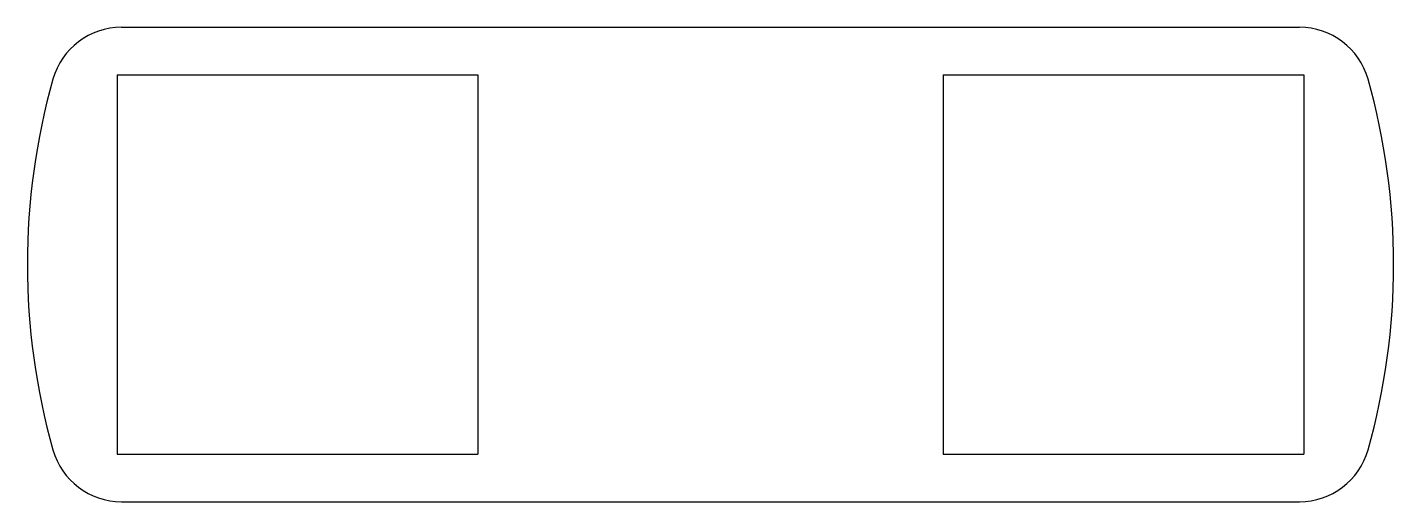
# Model space of a CAD drawing. Extents: x -2.88 to 2.88, y -1 to 1.
import ezdxf

# ---------------------------------------------------------------- set-up
doc = ezdxf.new("R2010")
doc.units = 0
doc.layers.add('粗实线层', color=7, linetype='CONTINUOUS')
doc.layers.add('细实线层', color=7, linetype='CONTINUOUS')

msp = doc.modelspace()

# ---------------------------------------------------------------- linework, layer by layer
at = {"layer": '粗实线层'}
for p, q in [((-2.4824, 1), (2.4825, 1)), ((-2.4825, -1), (2.4824, -1))]:
    msp.add_line(p, q, dxfattribs=at)
for centre, radius, start, end in [((-2.4824, 0.7), 0.3, 90.00058, 164.25099), ((2.4825, 0.7001), 0.2999, 15.73806, 90.00358), ((0, 0), 2.8792, 164.25249, 195.74734), ((0, 0), 2.8792, 344.25233, 15.74734), ((-2.4825, -0.7001), 0.2999, 195.73817, 270.00354), ((2.4824, -0.6999), 0.3001, 270.00466, 344.24025)]:
    msp.add_arc(centre, radius, start, end, dxfattribs=at)
at = {"layer": '细实线层'}
for p, q in [((-2.5, 0.8), (-2.5, -0.8)), ((-2.5, 0.8), (-0.98, 0.8)), ((-0.98, 0.8), (-0.98, -0.8)), ((0.98, 0.8), (0.98, -0.8)), ((0.98, 0.8), (2.5, 0.8)), ((2.5, 0.8), (2.5, -0.8)), ((-2.5, -0.8), (-0.98, -0.8)), ((0.98, -0.8), (2.5, -0.8))]:
    msp.add_line(p, q, dxfattribs=at)

doc.saveas('drawing.dxf')
